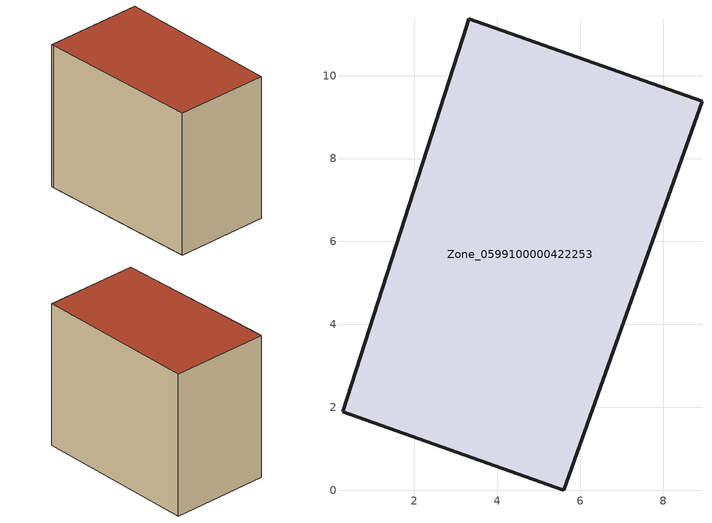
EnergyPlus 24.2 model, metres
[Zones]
Zone_0599100000422253
 floor ground (C_G): 3.31,11.37 8.94,9.38 5.6,0 0.27,1.9 3.26,11.2 z0.54
 wall outside (C_F): 5.6,0 8.94,9.38 3.31,11.37 3.26,11.2 0.27,1.9 5.6,0 z0.54:9.26
 roof outside (C_R): 8.94,9.38 3.31,11.37 3.26,11.2 0.27,1.9 5.6,0 z9.26
[BUILDING]
Pand.0599100000422253: North Axis=0; Terrain=City; Loads Convergence Tolerance Value=0.04; Temperature Convergence Tolerance Value=0.4; Solar Distribution=FullExterior; Maximum Number of Warmup Days=25; Minimum Number of Warmup Days=1
[Site:Location]
Rotterdam.The.Hague.AP_ZH_NLD Design_Conditions: Latitude=51.96; Longitude=4.45; Time Zone=1; Elevation=-4.5
[SITE:GROUNDTEMPERATURE:BUILDINGSURFACE]
18, 18, 18, 18, 18, 18, 18, 18, 18, 18, 18, 18
[MATERIAL] Thermal Absorptance=0.9; Solar Absorptance=0.7; Visible Absorptance=0.7
Name | Roughness | Thickness | Conductivity | Density | Specific Heat
G.TC.1992-2005 | MediumSmooth | 0.15 | 0.06 | 540 | 1210
F.TC.1992-2005 | Rough | 0.3 | 0.12 | 1920 | 840
R.TC.1992-2005 | MediumRough | 0.2 | 0.08 | 1500 | 1000
[CONSTRUCTION]
C_G: G.TC.1992-2005
C_F: F.TC.1992-2005
C_R: R.TC.1992-2005
[ZONE]
Zone_0599100000422253: Type=1; Multiplier=1; Ceiling Height=Autocalculate; Volume=Autocalculate; Floor Area=autocalculate; Part of Total Floor Area=Yes
[ZONEINFILTRATION:DESIGNFLOWRATE]
Infil_Zone_0599100000422253: Zone or ZoneList or Space or SpaceList=Zone_0599100000422253; Schedule=AlwaysOn; Design Flow Rate Calculation Method=Flow/Area; Flow Rate per Floor Area=0.0015; Constant Term Coefficient=1; Temperature Term Coefficient=0; Velocity Term Coefficient=0; Velocity Squared Term Coefficient=0
[HVACTEMPLATE:ZONE:IDEALLOADSAIRSYSTEM]
Zone_0599100000422253: Maximum Heating Supply Air Temperature=50; Minimum Cooling Supply Air Temperature=13; Maximum Heating Supply Air Humidity Ratio=0.0156; Minimum Cooling Supply Air Humidity Ratio=0.0077; Heating Limit=NoLimit; Cooling Limit=NoLimit; Dehumidification Control Type=ConstantSensibleHeatRatio; Cooling Sensible Heat Ratio=0.7; Dehumidification Setpoint=60; Humidification Control Type=None; Humidification Setpoint=30; Outdoor Air Method=None; Outdoor Air Flow Rate per Person=0.00944; Outdoor Air Flow Rate per Zone Floor Area=0; Outdoor Air Flow Rate per Zone=0; Demand Controlled Ventilation Type=None; Outdoor Air Economizer Type=NoEconomizer; Heat Recovery Type=None; Sensible Heat Recovery Effectiveness=0.7; Latent Heat Recovery Effectiveness=0.65
[ZONECONTROL:THERMOSTAT]
ThermostatControl_Zone_0599100000422253: Zone or ZoneList=Zone_0599100000422253; Control Type Schedule=DualSetpointControlType; Control 1=Thermostat_Zone_0599100000422253; Temperature Difference Between Cutout And Setpoint=0
[THERMOSTATSETPOINT:DUALSETPOINT]
Thermostat_Zone_0599100000422253: Heating Setpoint Temperature Schedule=HeatingSetpoint_Zone_0599100000422253; Cooling Setpoint Temperature Schedule=CoolingSetpoint_Zone_0599100000422253
[SCHEDULE:COMPACT]
HeatingSetpoint_Zone_0599100000422253: Through: 12/31, For: AllDays, Until: 24:00, 21
CoolingSetpoint_Zone_0599100000422253: Through: 12/31, For: AllDays, Until: 24:00, 24
DualSetpointControlType: Through: 12/31, For: AllDays, Until: 24:00, 4
AlwaysOn: Through: 12/31, For: AllDays, Until: 24:00, 1
